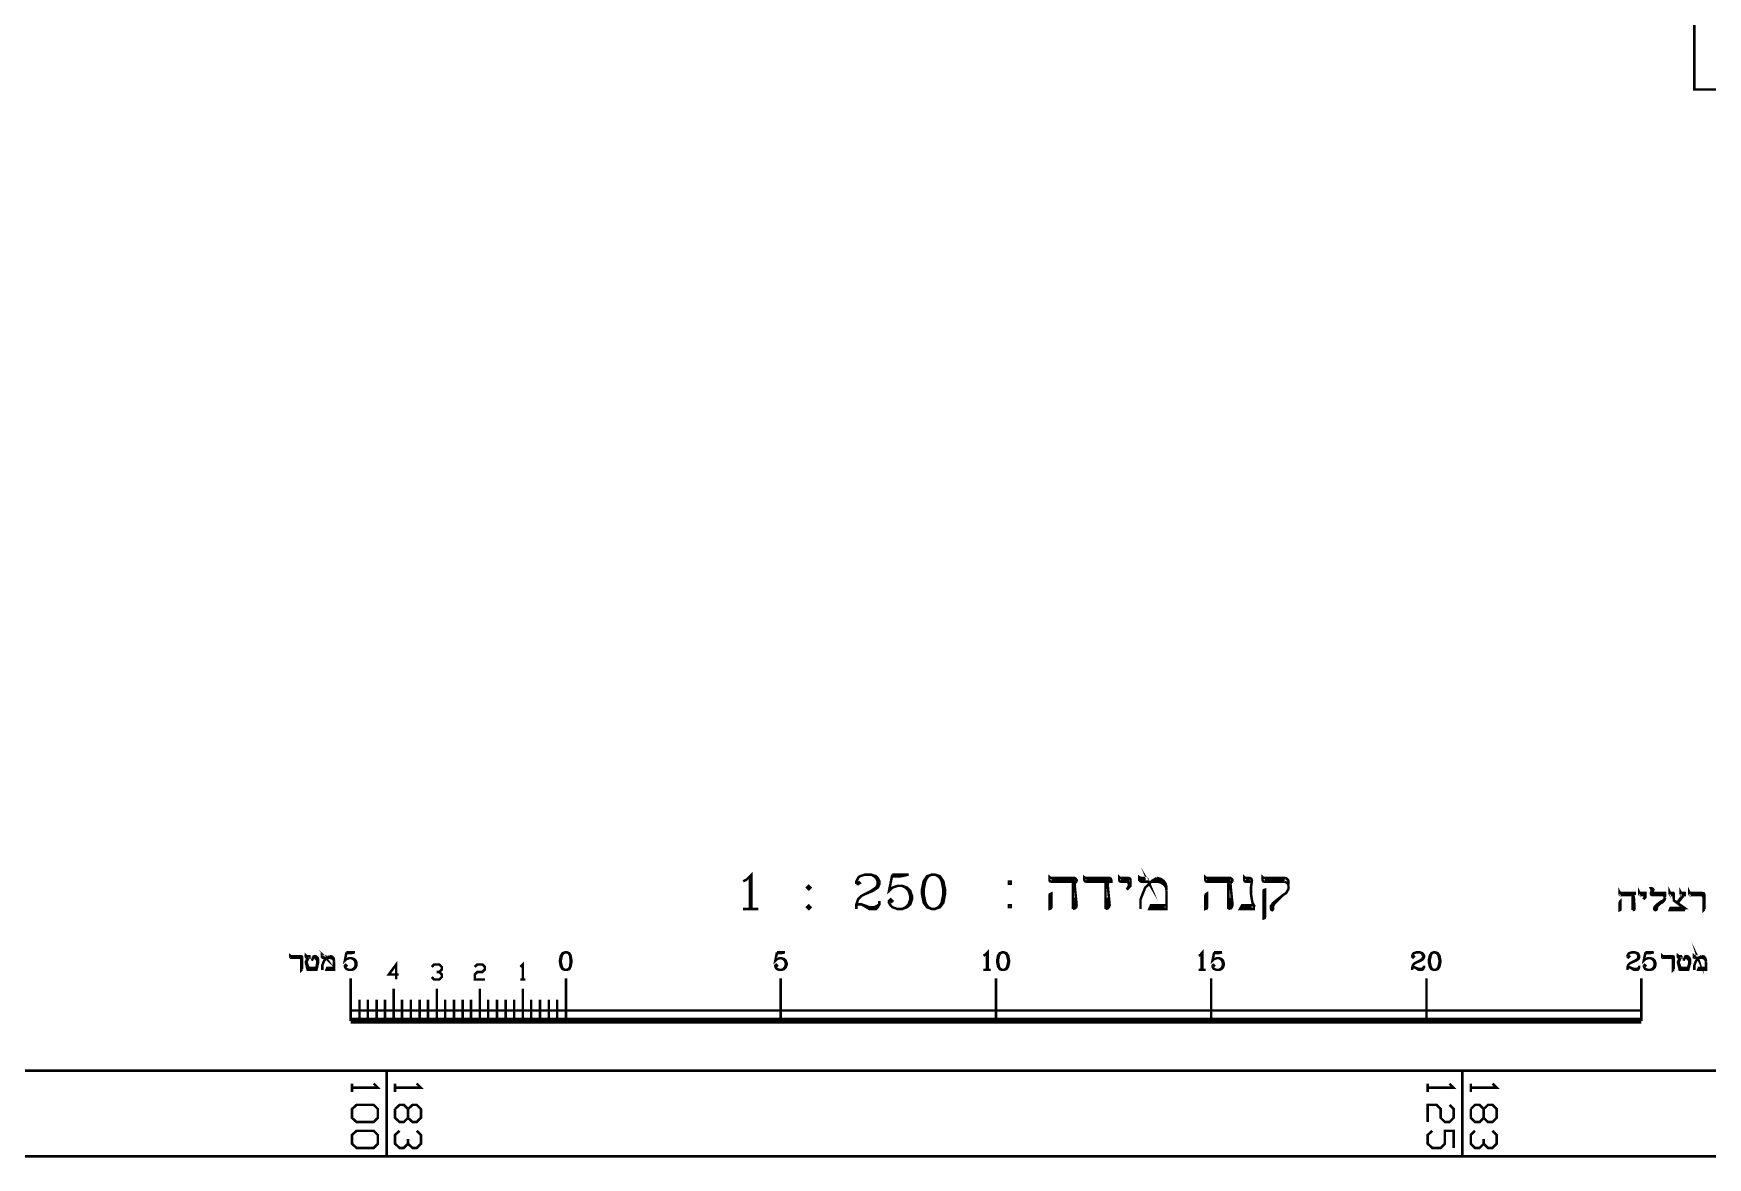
# Model space of a CAD drawing. Extents: x -6935 to 6681, y -4073 to 3778.
# Drawn here: x -846 to 3081, y -4073 to -1435 of the extents above; entities that cross this region are included whole.
import ezdxf

# ---------------------------------------------------------------- set-up
doc = ezdxf.new("R2010")
doc.units = 0
doc.header["$MEASUREMENT"] = 0

msp = doc.modelspace()

# ---------------------------------------------------------------- linework, layer by layer
at = {"color": 0, "const_width": 5.88}
for points in [[(6677.8, -4069.7), (6677.8, 3774.7), (-3865.5, 3774.7), (-3865.5, -4069.7), (6677.8, -4069.7)], [(6476.9, -3868.7), (6476.9, 3573.7), (-3663.6, 3573.7), (-3663.6, -3868.7), (6476.9, -3868.7)], [(6476.9, -3868.7), (6476.9, 3573.7), (-3663.6, 3573.7), (-3663.6, -3868.7), (6476.9, -3868.7)], [(6238.6, -1566.7), (6238.6, 1000.1), (3050.3, 1000.1), (3050.3, -1566.7), (6238.6, -1566.7)], [(1771.8, -3430.4), (1768.9, -3425.5), (1753.2, -3425.5), (1750.3, -3424.5), (1748.3, -3421.6), (1748.3, -3414.8), (1751.2, -3416.7), (1762, -3416.7), (1766.9, -3418.7), (1768.9, -3423.6), (1771.8, -3430.4)], [(972.8, -3435.3), (968.9, -3439.3), (972.8, -3443.2), (976.7, -3439.3), (972.8, -3435.3)], [(1446.3, -3430.4), (1446.3, -3425.5), (1442.4, -3425.5), (1442.4, -3430.4), (1446.3, -3430.4)], [(1542.4, -3453), (1542.4, -3485.3), (1540.4, -3488.3), (1537.5, -3489.3), (1537.5, -3457.9), (1538.5, -3454.9), (1542.4, -3453)], [(1907.2, -3453), (1907.2, -3485.3), (1906.2, -3488.3), (1903.2, -3489.3), (1903.2, -3457.9), (1904.2, -3454.9), (1907.2, -3453)], [(2043.4, -3444.1), (2043.4, -3507.9), (2042.4, -3510.8), (2039.5, -3511.8), (2039.5, -3449.1), (2040.5, -3445.1), (2043.4, -3444.1)], [(972.8, -3481.4), (968.9, -3485.3), (972.8, -3489.3), (976.7, -3485.3), (972.8, -3481.4)], [(1446.3, -3485.3), (1446.3, -3480.4), (1442.4, -3480.4), (1442.4, -3485.3), (1446.3, -3485.3)], [(2876.8, -3471.6), (2876.8, -3491.2), (2874.8, -3492.2), (2874.8, -3474.6), (2875.8, -3472.6), (2876.8, -3471.6)], [(3059.1, -3605.9), (3058.2, -3604), (3051.3, -3604), (3049.3, -3603), (3049.3, -3599.1), (3050.3, -3600), (3055.2, -3600), (3057.2, -3601), (3058.2, -3603), (3059.1, -3605.9)], [(-158.6, -3605.9), (-160.6, -3604), (-167.4, -3604), (-168.4, -3603), (-169.4, -3602), (-169.4, -3599.1), (-168.4, -3600), (-163.5, -3600), (-160.6, -3601), (-160.6, -3603), (-158.6, -3605.9)], [(-98.8, -3958.9), (-88, -3949.1), (-47.8, -3949.1), (-38, -3958.9), (-38, -3979.5), (-47.8, -3989.3), (-88, -3989.3), (-98.8, -3979.5), (-98.8, -3958.9)], [(-98.8, -4019.7), (-88, -4009.9), (-47.8, -4009.9), (-38, -4019.7), (-38, -4040.2), (-47.8, -4050.1), (-88, -4050.1), (-98.8, -4040.2), (-98.8, -4019.7)]]:
    msp.add_lwpolyline(points, close=True, dxfattribs=at)
for points in [[(818.9, -3424.5), (826.7, -3420.6), (838.5, -3408.9), (838.5, -3489.3)], [(834.6, -3412.8), (834.6, -3489.3)], [(1088.5, -3424.5), (1092.4, -3428.5), (1088.5, -3431.4), (1084.6, -3428.5), (1084.6, -3424.5), (1088.5, -3416.7), (1092.4, -3412.8), (1104.2, -3408.9), (1118.9, -3408.9), (1130.6, -3412.8), (1134.6, -3416.7), (1138.5, -3424.5), (1138.5, -3431.4), (1134.6, -3439.3), (1122.8, -3447.1), (1104.2, -3454.9), (1096.3, -3458.9), (1088.5, -3466.7), (1084.6, -3478.5), (1084.6, -3489.3)], [(1118.9, -3408.9), (1126.7, -3412.8), (1130.6, -3416.7), (1134.6, -3424.5), (1134.6, -3431.4), (1130.6, -3439.3), (1118.9, -3447.1), (1104.2, -3454.9)], [(1168.9, -3408.9), (1161, -3447.1), (1168.9, -3439.3), (1180.6, -3435.3), (1192.4, -3435.3), (1203.2, -3439.3), (1211, -3447.1), (1215, -3458.9), (1215, -3466.7), (1211, -3478.5), (1203.2, -3485.3), (1192.4, -3489.3), (1180.6, -3489.3), (1168.9, -3485.3), (1165, -3481.4), (1161, -3474.6), (1161, -3470.6), (1165, -3466.7), (1168.9, -3470.6), (1165, -3474.6)], [(1168.9, -3408.9), (1207.1, -3408.9)], [(1168.9, -3412.8), (1188.5, -3412.8), (1207.1, -3408.9)], [(1261, -3408.9), (1250.2, -3412.8), (1242.4, -3424.5), (1238.5, -3443.2), (1238.5, -3454.9), (1242.4, -3474.6), (1250.2, -3485.3), (1261, -3489.3), (1268.9, -3489.3), (1280.7, -3485.3), (1288.5, -3474.6), (1292.4, -3454.9), (1292.4, -3443.2), (1288.5, -3424.5), (1280.7, -3412.8), (1268.9, -3408.9), (1261, -3408.9), (1253.2, -3412.8), (1250.2, -3416.7), (1246.3, -3424.5), (1242.4, -3443.2), (1242.4, -3454.9), (1246.3, -3474.6), (1250.2, -3481.4), (1253.2, -3485.3), (1261, -3489.3)], [(1268.9, -3489.3), (1276.7, -3485.3), (1280.7, -3481.4), (1284.6, -3474.6), (1288.5, -3454.9), (1288.5, -3443.2), (1284.6, -3424.5), (1280.7, -3416.7), (1276.7, -3412.8), (1268.9, -3408.9)], [(1592.4, -3489.3), (1592.4, -3430.4), (1594.4, -3425.5), (1542.4, -3425.5), (1538.5, -3424.5), (1537.5, -3421.6), (1537.5, -3414.8), (1539.5, -3416.7), (1596.3, -3416.7), (1599.3, -3418.7), (1601.2, -3421.6), (1601.2, -3425.5)], [(1668.9, -3489.3), (1668.9, -3430.4), (1671.8, -3425.5), (1623.8, -3425.5), (1620.8, -3424.5), (1618.9, -3421.6), (1618.9, -3414.8), (1621.8, -3416.7), (1678.7, -3416.7), (1681.6, -3418.7), (1682.6, -3421.6), (1682.6, -3425.5), (1678.7, -3425.5)], [(1718.9, -3425.5), (1705.2, -3425.5), (1702.2, -3424.5), (1701.2, -3421.6), (1701.2, -3414.8), (1703.2, -3416.7), (1723.8, -3416.7), (1726.7, -3418.7), (1727.7, -3421.6), (1727.7, -3435.3), (1718.9, -3444.1)], [(1789.5, -3416.7), (1777.7, -3423.6), (1775.8, -3425.5), (1771.8, -3430.4), (1762, -3439.3), (1758.1, -3449.1), (1751.2, -3466.7), (1751.2, -3489.3)], [(1789.5, -3416.7), (1798.3, -3418.7), (1805.2, -3423.6), (1810.1, -3430.4), (1812, -3439.3)], [(1957.1, -3489.3), (1957.1, -3430.4), (1960.1, -3425.5), (1907.2, -3425.5), (1904.2, -3424.5), (1903.2, -3421.6), (1903.2, -3414.8), (1905.2, -3416.7), (1962, -3416.7), (1965, -3418.7), (1967, -3421.6), (1967, -3425.5)], [(2016.9, -3482.4), (2016.9, -3489.3), (1984.6, -3489.3), (1989.5, -3480.4), (2016.9, -3480.4), (2014, -3475.5), (2012.1, -3466.7), (2010.1, -3453), (2010.1, -3439.3), (2012.1, -3425.5), (1998.3, -3425.5), (1995.4, -3424.5), (1994.4, -3421.6), (1994.4, -3414.8), (1996.3, -3416.7), (2007.1, -3416.7), (2011.1, -3418.7), (2012.1, -3421.6), (2012.1, -3425.5)], [(2089.5, -3425.5), (2041.4, -3425.5), (2038.5, -3424.5), (2037.5, -3421.6), (2037.5, -3414.8), (2039.5, -3416.7), (2089.5, -3416.7), (2093.4, -3417.7), (2097.3, -3421.6), (2098.3, -3425.5), (2098.3, -3430.4)], [(1192.4, -3435.3), (1200.2, -3439.3), (1207.1, -3447.1), (1211, -3458.9), (1211, -3466.7), (1207.1, -3478.5), (1200.2, -3485.3), (1192.4, -3489.3)], [(1596.3, -3421.6), (1542.4, -3421.6)], [(1596.3, -3430.4), (1601.2, -3480.4), (1600.3, -3485.3), (1596.3, -3488.3), (1592.4, -3489.3)], [(1596.3, -3430.4), (1598.3, -3427.5), (1601.2, -3425.5)], [(1678.7, -3421.6), (1623.8, -3421.6)], [(1673.8, -3430.4), (1678.7, -3480.4), (1676.7, -3485.3), (1673.8, -3488.3), (1668.9, -3489.3)], [(1673.8, -3430.4), (1674.8, -3427.5), (1678.7, -3425.5)], [(1723.8, -3421.6), (1705.2, -3421.6)], [(1718.9, -3425.5), (1722.8, -3427.5), (1723.8, -3430.4)], [(1718.9, -3444.1), (1723.8, -3435.3), (1723.8, -3430.4)], [(1762, -3421.6), (1751.2, -3421.6)], [(1812, -3480.4), (1812, -3489.3), (1771.8, -3489.3), (1775.8, -3480.4), (1812, -3480.4), (1812, -3446.1)], [(1791.5, -3425.5), (1775.8, -3425.5)], [(1784.6, -3421.6), (1805.2, -3425.5)], [(1791.5, -3425.5), (1799.3, -3427.5), (1806.1, -3432.4), (1811, -3438.3), (1812, -3446.1)], [(1812, -3444.1), (1812, -3439.3)], [(1962, -3421.6), (1907.2, -3421.6)], [(1962, -3430.4), (1967, -3480.4), (1965, -3485.3), (1962, -3488.3), (1957.1, -3489.3)], [(1962, -3430.4), (1963, -3427.5), (1967, -3425.5)], [(2007.1, -3421.6), (1998.3, -3421.6)], [(2089.5, -3421.6), (2043.4, -3421.6)], [(2086.5, -3455.9), (2064, -3478.5), (2062, -3482.4), (2062, -3489.3), (2061.1, -3491.2), (2060.1, -3492.2), (2058.1, -3491.2), (2057.1, -3489.3), (2057.1, -3482.4), (2060.1, -3478.5), (2062, -3475.5), (2086.5, -3455.9), (2091.5, -3453), (2093.4, -3451), (2098.3, -3442.2), (2098.3, -3435.3)], [(2089.5, -3425.5), (2093.4, -3427.5), (2097.3, -3430.4), (2098.3, -3435.3)], [(2905.2, -3492.2), (2905.2, -3458.9), (2906.2, -3456.9), (2876.8, -3456.9), (2875.8, -3455.9), (2874.8, -3454), (2874.8, -3450), (2875.8, -3452), (2910.1, -3452), (2910.1, -3456.9)], [(2908.1, -3454), (2876.8, -3454)], [(2908.1, -3458.9), (2908.1, -3456.9), (2910.1, -3456.9)], [(2930.7, -3456.9), (2922.9, -3456.9), (2921.9, -3455.9), (2920.9, -3454), (2920.9, -3450), (2921.9, -3452), (2935.6, -3452), (2935.6, -3461.8), (2930.7, -3466.7)], [(2933.6, -3454), (2922.9, -3454)], [(2930.7, -3456.9), (2932.7, -3456.9), (2933.6, -3458.9)], [(2975.8, -3456.9), (2951.3, -3456.9), (2949.3, -3455.9), (2948.3, -3454), (2948.3, -3452), (2951.3, -3444.1), (2949.3, -3443.2), (2948.3, -3441.2), (2951.3, -3441.2), (2953.2, -3442.2), (2954.2, -3444.1), (2951.3, -3452), (2981.7, -3452), (2981.7, -3460.8)], [(2979.7, -3454), (2951.3, -3454)], [(2975.8, -3456.9), (2979.7, -3457.9), (2980.7, -3461.8)], [(3027.8, -3487.3), (3025.8, -3492.2), (2992.5, -3492.2), (2994.4, -3487.3), (3027.8, -3487.3), (3011.1, -3475.5), (3025.8, -3456.9), (3027.8, -3456.9), (3027.8, -3454)], [(3020.9, -3456.9), (3022.8, -3456.9), (3010.1, -3474.6), (3002.3, -3469.6), (3001.3, -3456.9), (2994.4, -3456.9), (2993.4, -3455.9), (2992.5, -3454), (2992.5, -3450), (2993.4, -3452), (3001.3, -3452), (3002.3, -3454), (3002.3, -3466.7)], [(3000.3, -3454), (2994.4, -3454)], [(3025.8, -3452), (3018.9, -3452), (3017.9, -3450), (3017.9, -3454)], [(3020.9, -3456.9), (3018.9, -3455.9), (3017.9, -3454)], [(3020.9, -3454), (3025.8, -3454)], [(3025.8, -3452), (3027.8, -3452), (3027.8, -3454)], [(3066, -3456.9), (3040.5, -3456.9), (3039.5, -3455.9), (3038.5, -3454), (3038.5, -3450), (3039.5, -3452), (3068.9, -3452), (3072.9, -3453), (3073.8, -3456.9), (3073.8, -3490.2)], [(3071.9, -3454), (3040.5, -3454)], [(3066, -3456.9), (3069.9, -3457.9), (3071.9, -3461.8)], [(818.9, -3489.3), (854.2, -3489.3)], [(1084.6, -3481.4), (1088.5, -3478.5), (1096.3, -3478.5), (1115, -3485.3), (1126.7, -3485.3), (1134.6, -3481.4), (1138.5, -3478.5)], [(1096.3, -3478.5), (1115, -3489.3), (1130.6, -3489.3), (1134.6, -3485.3), (1138.5, -3478.5), (1138.5, -3470.6)], [(1596.3, -3485.3), (1596.3, -3462.8)], [(1673.8, -3485.3), (1673.8, -3462.8)], [(1808.1, -3485.3), (1775.8, -3485.3)], [(1962, -3485.3), (1962, -3462.8)], [(2012.1, -3485.3), (1989.5, -3485.3)], [(2908.1, -3458.9), (2910.1, -3487.3), (2909.1, -3491.2), (2905.2, -3492.2)], [(2908.1, -3490.2), (2908.1, -3477.5)], [(2930.7, -3466.7), (2933.6, -3461.8), (2933.6, -3458.9)], [(2981.7, -3462.8), (2980.7, -3466.7), (2979.7, -3469.6), (2975.8, -3473.6), (2968.9, -3477.5), (2968, -3478.5), (2964, -3482.4), (2963, -3484.4), (2962.1, -3490.2), (2961.1, -3491.2), (2959.1, -3492.2), (2957.2, -3491.2), (2956.2, -3490.2), (2956.2, -3487.3), (2958.1, -3483.4), (2962.1, -3479.4), (2972.8, -3471.6), (2975.8, -3470.6), (2979.7, -3466.7), (2980.7, -3464.8), (2980.7, -3461.8)], [(2959.1, -3490.2), (2962.1, -3482.4)], [(3025.8, -3490.2), (2994.4, -3490.2)], [(3025.8, -3487.3), (3002.3, -3469.6)], [(3073.8, -3490.2), (3071.9, -3492.2), (3071.9, -3461.8)], [(-221.4, -3604), (-242, -3604), (-242.9, -3603), (-243.9, -3602), (-243.9, -3599.1), (-242.9, -3600), (-219.4, -3600), (-216.5, -3601), (-215.5, -3604), (-215.5, -3630.4)], [(-217.5, -3602), (-242, -3602)], [(-221.4, -3604), (-218.4, -3605), (-217.5, -3607.9)], [(-215.5, -3630.4), (-217.5, -3632.4), (-217.5, -3607.9)], [(-200.7, -3602), (-204.7, -3602), (-202.7, -3604)], [(-190, -3604), (-189, -3601), (-186, -3600), (-182.2, -3601), (-179.2, -3604), (-178.2, -3607.9), (-178.2, -3615.7), (-182.2, -3632.4), (-202.7, -3632.4), (-206.6, -3616.7), (-206.6, -3612.8), (-203.7, -3606.9), (-203.7, -3605), (-204.7, -3604), (-205.7, -3603), (-206.6, -3602), (-206.6, -3599.1), (-205.7, -3600), (-198.8, -3600), (-198.8, -3604), (-200.7, -3604), (-204.7, -3612.8), (-204.7, -3616.7), (-200.7, -3627.5), (-182.2, -3627.5), (-180.2, -3615.7), (-180.2, -3611.8)], [(-192.9, -3610.8), (-189, -3602), (-186, -3602), (-181.2, -3605.9), (-180.2, -3608.9)], [(-190, -3605.9), (-190, -3604), (-188, -3604)], [(-188, -3604), (-184.1, -3605), (-181.2, -3607.9), (-180.2, -3611.8)], [(-150.7, -3600), (-155.7, -3603), (-156.6, -3604), (-158.6, -3605.9), (-163.5, -3609.8), (-165.4, -3613.8), (-168.4, -3621.6), (-168.4, -3632.4)], [(-163.5, -3602), (-168.4, -3602)], [(-140.9, -3627.5), (-140.9, -3632.4), (-158.6, -3632.4), (-156.6, -3627.5), (-140.9, -3627.5), (-140.9, -3612.8)], [(-149.8, -3604), (-156.6, -3604)], [(-152.7, -3602), (-143.9, -3604)], [(-150.7, -3600), (-145.9, -3601), (-141.9, -3605), (-140.9, -3609.8)], [(-149.8, -3604), (-145.9, -3605), (-141.9, -3607.9), (-140.9, -3612.8)], [(-140.9, -3611.8), (-140.9, -3609.8)], [(-111.6, -3591.2), (-115.5, -3610.8), (-111.6, -3606.9), (-105.7, -3605), (-99.8, -3605), (-93.9, -3606.9), (-90, -3610.8), (-88, -3616.7), (-88, -3620.6), (-90, -3626.5), (-93.9, -3630.4), (-99.8, -3632.4), (-105.7, -3632.4), (-111.6, -3630.4), (-113.5, -3628.5), (-115.5, -3624.6), (-115.5, -3622.6), (-113.5, -3620.6), (-111.6, -3622.6), (-113.5, -3624.6)], [(-111.6, -3591.2), (-91.9, -3591.2)], [(-111.6, -3593.2), (-101.7, -3593.2), (-91.9, -3591.2)], [(-99.8, -3605), (-95.9, -3606.9), (-91.9, -3610.8), (-90, -3616.7), (-90, -3620.6), (-91.9, -3626.5), (-95.9, -3630.4), (-99.8, -3632.4)], [(11, -3643.2), (-12.5, -3643.2), (5.1, -3619.6), (5.1, -3654.9)], [(296.3, -3625.5), (302.2, -3619.6), (302.2, -3654.9)], [(401.2, -3591.2), (395.3, -3593.2), (391.4, -3599.1), (389.4, -3608.9), (389.4, -3614.8), (391.4, -3624.6), (395.3, -3630.4), (401.2, -3632.4), (405.2, -3632.4), (411, -3630.4), (414, -3624.6), (415.9, -3614.8), (415.9, -3608.9), (414, -3599.1), (411, -3593.2), (405.2, -3591.2), (401.2, -3591.2), (397.3, -3593.2), (395.3, -3595.1), (393.4, -3599.1), (391.4, -3608.9), (391.4, -3614.8), (393.4, -3624.6), (395.3, -3628.5), (397.3, -3630.4), (401.2, -3632.4)], [(405.2, -3632.4), (409, -3630.4), (411, -3628.5), (413, -3624.6), (414, -3614.8), (414, -3608.9), (413, -3599.1), (411, -3595.1), (409, -3593.2), (405.2, -3591.2)], [(898.3, -3591.2), (894.4, -3610.8), (898.3, -3606.9), (904.2, -3605), (909.1, -3605), (914.9, -3606.9), (918.9, -3610.8), (920.8, -3616.7), (920.8, -3620.6), (918.9, -3626.5), (914.9, -3630.4), (909.1, -3632.4), (904.2, -3632.4), (898.3, -3630.4), (896.3, -3628.5), (894.4, -3624.6), (894.4, -3622.6), (896.3, -3620.6), (898.3, -3622.6), (896.3, -3624.6)], [(898.3, -3591.2), (916.9, -3591.2)], [(898.3, -3593.2), (907.1, -3593.2), (916.9, -3591.2)], [(909.1, -3605), (913, -3606.9), (916.9, -3610.8), (918.9, -3616.7), (918.9, -3620.6), (916.9, -3626.5), (913, -3630.4), (909.1, -3632.4)], [(1382.6, -3599.1), (1386.5, -3597.1), (1392.4, -3591.2), (1392.4, -3632.4)], [(1390.5, -3593.2), (1390.5, -3632.4)], [(1426.7, -3591.2), (1420.8, -3593.2), (1416.9, -3599.1), (1415, -3608.9), (1415, -3614.8), (1416.9, -3624.6), (1420.8, -3630.4), (1426.7, -3632.4), (1430.7, -3632.4), (1436.5, -3630.4), (1440.5, -3624.6), (1442.4, -3614.8), (1442.4, -3608.9), (1440.5, -3599.1), (1436.5, -3593.2), (1430.7, -3591.2), (1426.7, -3591.2), (1422.8, -3593.2), (1420.8, -3595.1), (1418.9, -3599.1), (1416.9, -3608.9), (1416.9, -3614.8), (1418.9, -3624.6), (1420.8, -3628.5), (1422.8, -3630.4), (1426.7, -3632.4)], [(1430.7, -3632.4), (1434.6, -3630.4), (1436.5, -3628.5), (1438.5, -3624.6), (1440.5, -3614.8), (1440.5, -3608.9), (1438.5, -3599.1), (1436.5, -3595.1), (1434.6, -3593.2), (1430.7, -3591.2)], [(1887.5, -3599.1), (1891.4, -3597.1), (1896.4, -3591.2), (1896.4, -3632.4)], [(1894.4, -3593.2), (1894.4, -3632.4)], [(1923.8, -3591.2), (1919.9, -3610.8), (1923.8, -3606.9), (1929.7, -3605), (1935.5, -3605), (1940.5, -3606.9), (1944.4, -3610.8), (1946.3, -3616.7), (1946.3, -3620.6), (1944.4, -3626.5), (1940.5, -3630.4), (1935.5, -3632.4), (1929.7, -3632.4), (1923.8, -3630.4), (1921.8, -3628.5), (1919.9, -3624.6), (1919.9, -3622.6), (1921.8, -3620.6), (1923.8, -3622.6), (1921.8, -3624.6)], [(1923.8, -3591.2), (1942.4, -3591.2)], [(1923.8, -3593.2), (1933.6, -3593.2), (1942.4, -3591.2)], [(1935.5, -3605), (1939.5, -3606.9), (1942.4, -3610.8), (1944.4, -3616.7), (1944.4, -3620.6), (1942.4, -3626.5), (1939.5, -3630.4), (1935.5, -3632.4)], [(2390.5, -3599.1), (2392.4, -3601), (2390.5, -3603), (2388.5, -3601), (2388.5, -3599.1), (2390.5, -3595.1), (2392.4, -3593.2), (2398.3, -3591.2), (2406.2, -3591.2), (2412, -3593.2), (2414, -3595.1), (2416, -3599.1), (2416, -3603), (2414, -3606.9), (2408.1, -3610.8), (2398.3, -3614.8), (2394.4, -3616.7), (2390.5, -3620.6), (2388.5, -3626.5), (2388.5, -3632.4)], [(2406.2, -3591.2), (2410.1, -3593.2), (2412, -3595.1), (2414, -3599.1), (2414, -3603), (2412, -3606.9), (2406.2, -3610.8), (2398.3, -3614.8)], [(2438.5, -3591.2), (2433.6, -3593.2), (2429.7, -3599.1), (2427.7, -3608.9), (2427.7, -3614.8), (2429.7, -3624.6), (2433.6, -3630.4), (2438.5, -3632.4), (2442.4, -3632.4), (2448.3, -3630.4), (2452.3, -3624.6), (2454.2, -3614.8), (2454.2, -3608.9), (2452.3, -3599.1), (2448.3, -3593.2), (2442.4, -3591.2), (2438.5, -3591.2), (2434.6, -3593.2), (2433.6, -3595.1), (2431.7, -3599.1), (2429.7, -3608.9), (2429.7, -3614.8), (2431.7, -3624.6), (2433.6, -3628.5), (2434.6, -3630.4), (2438.5, -3632.4)], [(2442.4, -3632.4), (2446.4, -3630.4), (2448.3, -3628.5), (2450.3, -3624.6), (2452.3, -3614.8), (2452.3, -3608.9), (2450.3, -3599.1), (2448.3, -3595.1), (2446.4, -3593.2), (2442.4, -3591.2)], [(2895.4, -3599.1), (2897.4, -3601), (2895.4, -3603), (2893.4, -3601), (2893.4, -3599.1), (2895.4, -3595.1), (2897.4, -3593.2), (2903.2, -3591.2), (2911.1, -3591.2), (2917, -3593.2), (2918.9, -3595.1), (2920.9, -3599.1), (2920.9, -3603), (2918.9, -3606.9), (2913, -3610.8), (2903.2, -3614.8), (2899.3, -3616.7), (2895.4, -3620.6), (2893.4, -3626.5), (2893.4, -3632.4)], [(2911.1, -3591.2), (2915, -3593.2), (2917, -3595.1), (2918.9, -3599.1), (2918.9, -3603), (2917, -3606.9), (2911.1, -3610.8), (2903.2, -3614.8)], [(2935.6, -3591.2), (2931.7, -3610.8), (2935.6, -3606.9), (2941.5, -3605), (2947.4, -3605), (2953.2, -3606.9), (2957.2, -3610.8), (2959.1, -3616.7), (2959.1, -3620.6), (2957.2, -3626.5), (2953.2, -3630.4), (2947.4, -3632.4), (2941.5, -3632.4), (2935.6, -3630.4), (2933.6, -3628.5), (2931.7, -3624.6), (2931.7, -3622.6), (2933.6, -3620.6), (2935.6, -3622.6), (2933.6, -3624.6)], [(2935.6, -3591.2), (2955.2, -3591.2)], [(2935.6, -3593.2), (2945.4, -3593.2), (2955.2, -3591.2)], [(2947.4, -3605), (2951.3, -3606.9), (2955.2, -3610.8), (2957.2, -3616.7), (2957.2, -3620.6), (2955.2, -3626.5), (2951.3, -3630.4), (2947.4, -3632.4)], [(2996.4, -3604), (2976.8, -3604), (2974.8, -3603), (2974.8, -3599.1), (2975.8, -3600), (2998.3, -3600), (3001.3, -3601), (3002.3, -3604), (3002.3, -3630.4)], [(3000.3, -3602), (2976.8, -3602)], [(2996.4, -3604), (2999.3, -3605), (3000.3, -3607.9)], [(3002.3, -3630.4), (3000.3, -3632.4), (3000.3, -3607.9)], [(3017.9, -3602), (3014, -3602), (3016, -3604)], [(3027.8, -3604), (3028.7, -3601), (3031.7, -3600), (3035.6, -3601), (3038.5, -3604), (3040.5, -3607.9), (3040.5, -3615.7), (3035.6, -3632.4), (3016, -3632.4), (3012.1, -3616.7), (3012.1, -3612.8), (3015, -3606.9), (3015, -3605), (3014, -3604), (3012.1, -3603), (3012.1, -3599.1), (3013.1, -3600), (3018.9, -3600), (3019.9, -3602), (3019.9, -3604), (3017.9, -3604), (3014, -3612.8), (3014, -3616.7), (3017.9, -3627.5), (3035.6, -3627.5), (3038.5, -3615.7), (3038.5, -3611.8)], [(3024.8, -3610.8), (3028.7, -3602), (3031.7, -3602), (3036.6, -3605.9), (3038.5, -3608.9)], [(3027.8, -3605.9), (3028.7, -3604), (3029.7, -3604)], [(3029.7, -3604), (3033.6, -3605), (3036.6, -3607.9), (3038.5, -3611.8)], [(3067, -3600), (3062.1, -3603), (3061.1, -3604), (3059.1, -3605.9), (3055.2, -3609.8), (3053.2, -3613.8), (3050.3, -3621.6), (3050.3, -3632.4)], [(3055.2, -3602), (3050.3, -3602)], [(3077.7, -3627.5), (3077.7, -3632.4), (3059.1, -3632.4), (3061.1, -3627.5), (3077.7, -3627.5), (3077.7, -3612.8)], [(3067.9, -3604), (3061.1, -3604)], [(3065, -3602), (3074.8, -3604)], [(3067, -3600), (3072.9, -3601), (3075.8, -3605), (3077.7, -3609.8)], [(3067.9, -3604), (3072.9, -3605), (3075.8, -3607.9), (3077.7, -3612.8)], [(3077.7, -3611.8), (3077.7, -3609.8)], [(-203.7, -3621.6), (-201.7, -3630.4), (-183.1, -3630.4)], [(-142.9, -3630.4), (-156.6, -3630.4)], [(-101.7, -3752), (-101.7, -3652)], [(88.4, -3625.5), (94.3, -3619.6), (106.1, -3619.6), (112, -3625.5), (112, -3631.4), (106.1, -3637.3), (100.3, -3637.3)], [(106.1, -3637.3), (112, -3643.2), (112, -3649.1), (106.1, -3654.9), (94.3, -3654.9), (88.4, -3649.1)], [(189.4, -3625.5), (195.3, -3619.6), (207.1, -3619.6), (213, -3625.5), (213, -3631.4), (207.1, -3637.3), (195.3, -3637.3), (189.4, -3643.2), (189.4, -3654.9), (213, -3654.9)], [(296.3, -3654.9), (308.1, -3654.9)], [(403.2, -3752), (403.2, -3652)], [(907.1, -3752), (907.1, -3652)], [(1382.6, -3632.4), (1399.3, -3632.4)], [(1412, -3752), (1412, -3652)], [(1887.5, -3632.4), (1904.2, -3632.4)], [(1916.9, -3752), (1916.9, -3652)], [(2388.5, -3628.5), (2390.5, -3626.5), (2394.4, -3626.5), (2404.2, -3630.4), (2410.1, -3630.4), (2414, -3628.5), (2416, -3626.5)], [(2394.4, -3626.5), (2404.2, -3632.4), (2412, -3632.4), (2414, -3630.4), (2416, -3626.5), (2416, -3622.6)], [(2421.9, -3755.9), (2421.9, -3652)], [(2893.4, -3628.5), (2895.4, -3626.5), (2899.3, -3626.5), (2909.1, -3630.4), (2915, -3630.4), (2918.9, -3628.5), (2920.9, -3626.5)], [(2899.3, -3626.5), (2909.1, -3632.4), (2917, -3632.4), (2918.9, -3630.4), (2920.9, -3626.5), (2920.9, -3622.6)], [(2925.8, -3752), (2925.8, -3652)], [(3015, -3621.6), (3017, -3630.4), (3034.6, -3630.4)], [(3075.8, -3630.4), (3061.1, -3630.4)], [(-0.8, -3727.5), (-0.8, -3676.5)], [(100.3, -3727.5), (100.3, -3676.5)], [(201.2, -3727.5), (201.2, -3676.5)], [(302.2, -3727.5), (302.2, -3676.5)], [(-101.7, -3727.5), (2925.8, -3727.5)], [(-81.2, -3752), (-81.2, -3702)], [(-61.6, -3752), (-61.6, -3702)], [(-41, -3752), (-41, -3702)], [(-21.4, -3752), (-21.4, -3702)], [(-0.8, -3752), (-0.8, -3702)], [(18.8, -3752), (18.8, -3702)], [(39.4, -3752), (39.4, -3702)], [(60, -3752), (60, -3702)], [(79.7, -3752), (79.7, -3702)], [(100.3, -3752), (100.3, -3702)], [(119.9, -3752), (119.9, -3702)], [(140.4, -3752), (140.4, -3702)], [(161, -3752), (161, -3702)], [(180.6, -3752), (180.6, -3702)], [(201.2, -3752), (201.2, -3702)], [(220.8, -3752), (220.8, -3702)], [(241.4, -3752), (241.4, -3702)], [(262, -3752), (262, -3702)], [(281.6, -3752), (281.6, -3702)], [(302.2, -3752), (302.2, -3702)], [(321.8, -3752), (321.8, -3702)], [(342.4, -3752), (342.4, -3702)], [(363, -3752), (363, -3702)], [(382.6, -3752), (382.6, -3702)], [(-101.7, -3747.1), (2925.8, -3747.1)], [(-101.7, -3752), (2925.8, -3752)], [(-101.7, -3755.9), (2925.8, -3755.9)], [(-17.4, -4069.7), (-17.4, -3868.7)], [(2506.2, -4069.7), (2506.2, -3868.7)], [(-47.8, -3899.1), (-38, -3908.9), (-98.8, -3908.9)], [(-98.8, -3899.1), (-98.8, -3918.7)], [(53.1, -3899.1), (63, -3908.9), (2.2, -3908.9)], [(2.2, -3899.1), (2.2, -3918.7)], [(2475.8, -3899.1), (2485.6, -3908.9), (2424.8, -3908.9)], [(2424.8, -3899.1), (2424.8, -3918.7)], [(2576.8, -3899.1), (2586.6, -3908.9), (2525.8, -3908.9)], [(2525.8, -3899.1), (2525.8, -3918.7)], [(2.2, -3958.9), (13, -3949.1), (22.8, -3949.1), (32.6, -3958.9), (32.6, -3979.5), (43.4, -3989.3), (53.1, -3989.3), (63, -3979.5), (63, -3958.9), (53.1, -3949.1), (43.4, -3949.1), (32.6, -3958.9)], [(32.6, -3979.5), (22.8, -3989.3), (13, -3989.3), (2.2, -3979.5), (2.2, -3958.9)], [(2475.8, -3949.1), (2485.6, -3958.9), (2485.6, -3979.5), (2475.8, -3989.3), (2465, -3989.3), (2455.2, -3979.5), (2455.2, -3958.9), (2445.4, -3949.1), (2424.8, -3949.1), (2424.8, -3989.3)], [(2525.8, -3958.9), (2535.6, -3949.1), (2546.4, -3949.1), (2556.2, -3958.9), (2556.2, -3979.5), (2566, -3989.3), (2576.8, -3989.3), (2586.6, -3979.5), (2586.6, -3958.9), (2576.8, -3949.1), (2566, -3949.1), (2556.2, -3958.9)], [(2556.2, -3979.5), (2546.4, -3989.3), (2535.6, -3989.3), (2525.8, -3979.5), (2525.8, -3958.9)], [(32.6, -4040.2), (22.8, -4050.1), (13, -4050.1), (2.2, -4040.2), (2.2, -4019.7), (13, -4009.9)], [(53.1, -4009.9), (63, -4019.7), (63, -4040.2), (53.1, -4050.1), (43.4, -4050.1), (32.6, -4040.2), (32.6, -4029.5)], [(2435.6, -4009.9), (2424.8, -4019.7), (2424.8, -4040.2), (2435.6, -4050.1), (2455.2, -4050.1), (2465, -4040.2), (2465, -4009.9), (2485.6, -4009.9), (2485.6, -4050.1)], [(2556.2, -4040.2), (2546.4, -4050.1), (2535.6, -4050.1), (2525.8, -4040.2), (2525.8, -4019.7), (2535.6, -4009.9)], [(2576.8, -4009.9), (2586.6, -4019.7), (2586.6, -4040.2), (2576.8, -4050.1), (2566, -4050.1), (2556.2, -4040.2), (2556.2, -4029.5)]]:
    msp.add_lwpolyline(points, dxfattribs=at)

doc.saveas('drawing.dxf')
